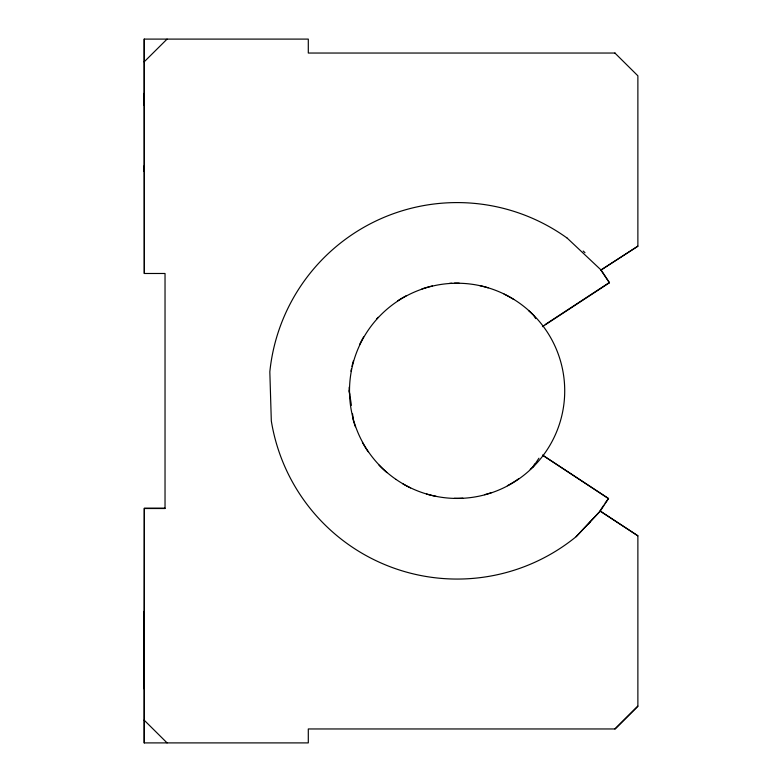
<?xml version="1.0" encoding="UTF-8"?>
<svg xmlns="http://www.w3.org/2000/svg" width="782" height="782" viewBox="0 0 782 782"><rect width="100%" height="100%" fill="white"/><g stroke="black" fill="none" stroke-linecap="round" stroke-linejoin="round"><path stroke-width="1.17" d="M144.201 105.462L144.201 94.123M144.201 683.615L144.259 688.805M144.289 169.313L144.23 171.541L144.289 165.452M567.253 238.158L567.224 238.148A188.247 188.247 0 0 0 269.829 371.812L271.315 420.941A188.247 188.247 0 0 0 576.099 536.706L600.263 511.066L637.877 535.817L637.877 706.185L615.102 728.961L308.294 728.961L308.294 742.9L144.132 742.9L144.308 508.515L165.031 508.515L165.031 273.485L144.308 273.485L144.123 39.1L308.294 39.1L308.294 53.039L615.102 53.039M144.201 688.805L144.23 611.368M534.771 463.922L532.865 466.825A107.593 107.593 0 0 1 530.235 469.356M533.197 466.913L538.915 458.223M603.743 505.182L599.931 510.978L637.877 535.817M605.014 503.246L608.533 498.505L600.263 511.066L576.129 536.716M588.758 523.784L590.351 521.946M167.084 39.1L144.123 61.876M614.935 728.961L637.877 706.185M542.454 326.661L609.461 282.752L600.879 270.093L637.877 246.183L637.877 75.815L614.906 53.039M600.879 270.093L637.877 246.183M545.152 324.579L609.119 282.673M165.031 508.192L144.308 508.192L144.308 742.9M144.132 720.124L167.084 742.9M349.241 387.09A107.593 107.593 0 0 0 349.183 390.736L351.431 405.359M542.483 455.026L608.533 498.505M543.158 455.603L608.191 498.417M567.224 238.148L601.25 270.181M601.221 270.171L609.461 282.752M533.197 314.745L535.729 318.616M352.545 413.834L353.181 418.683M349.173 390.746L349.652 394.382M144.201 95.443L144.259 93.195L144.259 98.385M144.308 39.1L144.308 273.485M144.23 166.361L144.23 170.222M583.196 251.042A188.247 188.247 0 0 1 584.985 252.674M518.808 478.662A107.593 107.593 0 0 1 507.391 485.69M491.624 492.543A107.593 107.593 0 0 1 484.625 494.674M462.866 498.163A107.593 107.593 0 0 1 454.352 498.31M436.053 496.326A107.593 107.593 0 0 1 426.591 494.019M410.54 487.9A107.593 107.593 0 0 1 402.974 483.921M386.973 472.621A107.593 107.593 0 0 1 378.996 465.085M368.156 451.761A107.593 107.593 0 0 1 362.408 442.426M355.38 426.747A107.593 107.593 0 0 1 352.848 418.585M350.962 371.225A107.593 107.593 0 0 1 351.441 368.821M351.959 366.435A107.593 107.593 0 0 1 353.503 360.551M359.622 344.51A107.593 107.593 0 0 1 363.591 336.944M376.513 319.085A107.593 107.593 0 0 1 378.156 317.277M397.794 300.757A107.593 107.593 0 0 1 406.171 295.792M421.928 288.939A107.593 107.593 0 0 1 432.466 285.929M449.464 283.397A107.593 107.593 0 0 1 451.908 283.25M454.352 283.172A107.593 107.593 0 0 1 459.21 283.172M479.894 285.655A107.593 107.593 0 0 1 488.134 287.815M504.116 294.12A107.593 107.593 0 0 1 513.706 299.438M528.437 310.474A107.593 107.593 0 0 1 532.865 314.657M144.289 611.368L144.289 612.687L144.289 611.368M395.995 479.395A107.603 107.603 0 0 0 564.369 399.475A107.603 107.603 0 0 0 410.97 293.621A107.603 107.603 0 0 0 395.995 479.395"/></g></svg>
